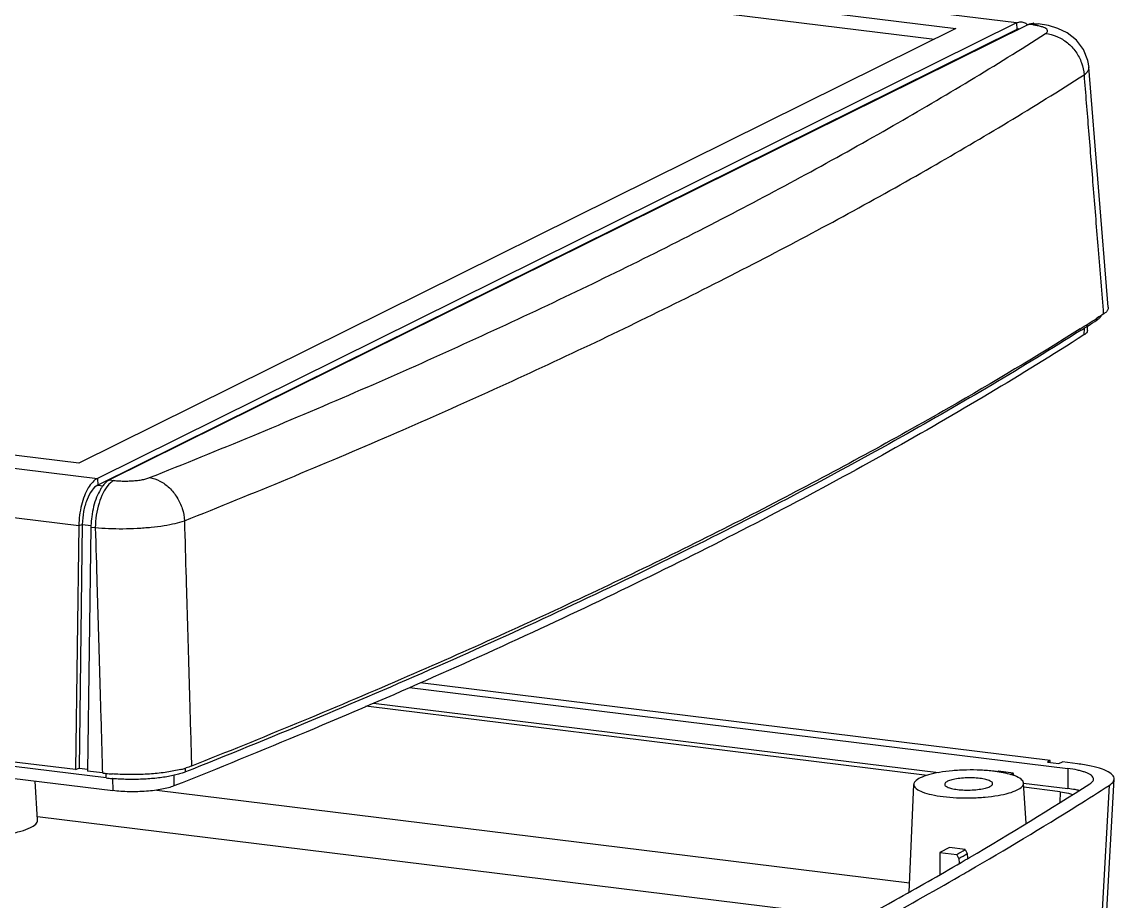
# Model space of a CAD drawing. Header units: millimetres. Extents: x -25 to 741, y -3272 to -3021.
# Drawn here: x 64 to 143.6, y -3144.7 to -3080.7 of the extents above; entities that cross this region are included whole.
import ezdxf

# ---------------------------------------------------------------- set-up
doc = ezdxf.new("R2010")
doc.units = ezdxf.units.MM

# ---------------------------------------------------------------- blocks, each defined once
blk = doc.blocks.new('*u3')
at = {"color": 7}
for p, q in [((71.325, 65.653), (-5.258, 75.07)), ((-3.904, 73.962), (66.925, 65.252)), ((-3.885, 72.989), (65.355, 64.474)), ((71.325, 65.653), (4.372, 32.478)), ((72.21, 65.544), (5.258, 32.369)), ((71.325, 65.653), (71.354, 65.166)), ((72.526, 65.505), (72.21, 65.544)), ((72.61, 65.62), (72.925, 65.581)), ((66.925, 65.252), (3.018, 33.586)), ((71.354, 65.166), (4.401, 31.991)), ((71.354, 65.166), (71.43, 65.157)), ((78.026, 44.943), (76.617, 62.417)), ((77.346, 44.234), (77.134, 44.098)), ((77.191, 44.003), (77.192, 44.151)), ((77.554, 44.366), (77.346, 44.234)), ((77.662, 44.436), (77.554, 44.366)), ((76.255, 43.424), (76.253, 42.928)), ((76.503, 43.257), (76.505, 43.578)), ((3.018, 33.586), (-67.811, 42.296)), ((-72.211, 41.895), (4.372, 32.478)), ((-73.572, 38.456), (3.011, 29.039)), ((4.372, 32.478), (4.401, 31.991)), ((4.401, 31.991), (4.79, 31.944)), ((5.258, 32.369), (5.573, 32.33)), ((3.011, 29.039), (2.769, 11.261)), ((3.011, 29.039), (3.267, 29.125)), ((3.267, 29.125), (3.025, 11.374)), ((3.267, 29.125), (3.911, 29.046)), ((3.896, 28.93), (3.654, 11.153)), ((3.896, 28.93), (4.212, 28.891)), ((73.794, 11.932), (27.889, 17.577)), ((27.108, 17.241), (75.075, 11.342)), ((24.476, 16.108), (65.657, 11.044)), ((64.821, 10.844), (23.929, 15.873)), ((2.769, 11.261), (-4.065, 12.102)), ((5.001, 10.655), (-4.287, 11.797)), ((2.769, 11.261), (3.032, 11.377)), ((3.031, 11.377), (3.672, 11.299)), ((4.733, 11.02), (3.654, 11.153)), ((10.779, 11.096), (10.78, 11.378)), ((11.309, 11.306), (10.779, 11.096)), ((70.031, 11.144), (69.944, 11.101)), ((71.101, 11.012), (70.031, 11.144)), ((73.794, 11.932), (73.584, 11.813)), ((73.584, 11.813), (74.423, 11.71)), ((73.792, 11.788), (73.794, 11.932)), ((74.423, 11.71), (74.679, 11.823)), ((75.779, 11.687), (74.679, 11.823)), ((75.075, 11.342), (75.079, 9.885)), ((-2.893, 10.761), (5.485, 9.731)), ((0.012, 7.612), (-0.173, 10.427)), ((5.001, 10.655), (4.995, 10.997)), ((5.467, 10.611), (5.485, 9.731)), ((9.944, 10.853), (9.941, 10.071)), ((70.88, 10.903), (71.101, 11.012)), ((71.167, 10.818), (71.101, 11.012)), ((77.906, 1), (78.451, 10.573)), ((8.695, 9.772), (63.545, 3.027)), ((63.516, 2.346), (63.852, 10.188)), ((72.042, 7.365), (71.85, 10.279)), ((71.851, 10.282), (75.079, 9.885)), ((74.527, 9.651), (71.87, 9.977)), ((74.527, 9.651), (74.482, 8.873)), ((78.086, 10.11), (77.568, 1.019)), ((-0.003, 7.836), (60.085, 0.447)), ((66.441, 5.578), (65.743, 5.232)), ((67.593, 5.436), (66.441, 5.578)), ((65.743, 5.232), (66.988, 5.079)), ((65.743, 5.232), (65.749, 3.637)), ((67.138, 4.785), (66.988, 5.079)), ((67.138, 4.785), (67.158, 4.451)), ((67.593, 5.436), (67.743, 5.142)), ((67.743, 5.142), (67.763, 4.801)), ((66.82, 3.288), (67.188, 3.5)), ((67.796, 3.851), (67.857, 3.886))]:
    blk.add_line(p, q, dxfattribs=at)
blk.add_lwpolyline([(76.618, 62.416), (76.537, 62.912), (76.223, 63.707), (75.698, 64.401), (75.036, 64.92), (74.353, 65.25), (73.656, 65.456), (72.925, 65.581)], dxfattribs=at)
for centre, radius, start, end in [((71.582, 64.961), 0.786, 53.41852, 57.46745), ((72.882, 64.785), 0.803, 108.97166, 116.35228), ((71.862, 60.108), 5.437, 82.30628, 82.98961), ((72.534, 65.042), 0.583, 82.54132, 87.37214), ((-60.651, 260.702), 256.714, 302.15778, 302.46114), ((-59.536, 257.75), 253.737, 302.43664, 302.60573), ((-60.751, 259.661), 256.001, 302.29919, 302.43669), ((7.161, 30.135), 2.999, 146.39626, 149.19584), ((10.207, 28.844), 6.311, 178.24363, 179.21787), ((8.599, 18.816), 7.766, 283.72009, 285.72005), ((8.985, 17.428), 6.325, 285.75499, 287.06686), ((68.185, -1.433), 12.666, 83.08183, 85.35258), ((6.519, 25.554), 14.644, 262.99344, 263.96455), ((6.641, 26.735), 15.831, 263.97632, 265.74964), ((6.622, 23.873), 13.318, 263.01225, 264.89126), ((68.46, 0.803), 10.412, 81.3681, 83.10315), ((68.788, 2.968), 8.223, 79.26378, 81.36407), ((69.022, 4.208), 6.961, 77.20233, 79.25169), ((69.705, 6.74), 4.337, 69.38173, 71.83907), ((-71.065, 241.622), 274.537, 300.41137, 302.5611), ((-60.307, 226.476), 256.84, 302.00073, 302.60402), ((-72.185, 245.665), 279.408, 300.08001, 301.98107), ((-79.516, 254.145), 288.959, 300.46461, 300.60386), ((-79.002, 253.243), 288.25, 300.46338, 300.60297), ((-80.393, 257.403), 292.868, 300.28501, 300.42241), ((-83.407, 264.817), 301.605, 299.95449, 300.08788)]:
    blk.add_arc(centre, radius, start, end, dxfattribs=at)
for points, start_tangent, end_tangent in [([(71.325, 65.653), (71.675, 65.733), (71.724, 65.729)], (0.896036, 0.443982), (0.991588, -0.129434)), ([(71.724, 65.729), (72.005, 65.624)], (0.991588, -0.129434), (0.843297, -0.537448)), ([(72.051, 65.592), (72.14, 65.516)], (0.803252, -0.595639), (0.717976, -0.696068)), ([(72.21, 65.544), (72.561, 65.624)], (0.896036, 0.443982), (0.998966, -0.045469)), ([(73.167, 65.376), (72.874, 65.45), (72.59, 65.497)], (-0.953937, 0.300008), (-0.990989, 0.133945)), ([(72.621, 65.545), (72.925, 65.581)], (0.945716, 0.324993), (0.993097, -0.117293)), ([(73.448, 64.873), (73.564, 64.977), (73.593, 65.084), (73.535, 65.189), (73.391, 65.288), (73.167, 65.376)], (0.843156, 0.537669), (-0.953937, 0.300008)), ([(8.17, 32.529), (23.148, 38.748), (37.188, 45.103), (50.265, 51.582), (62.358, 58.176), (73.448, 64.873)], (0.92905, 0.369953), (0.843248, 0.537525)), ([(71.504, 65.217), (71.354, 65.166)], (-0.979896, -0.199507), (-0.896036, -0.443982)), ([(73.448, 64.873), (74.28, 64.664), (75.04, 64.208), (75.657, 63.547), (76.074, 62.742), (76.255, 61.867)], (0.99573, -0.092317), (0.061192, -0.998126)), ([(76.255, 61.867), (76.543, 62.152), (76.617, 62.416)], (0.81383, 0.581104), (-0.058821, 0.998269)), ([(10.706, 29.388), (25.748, 35.633), (39.845, 42.014), (52.975, 48.52), (65.117, 55.141), (76.255, 61.867)], (0.92905, 0.369953), (0.843248, 0.537525)), ([(76.255, 61.867), (76.584, 57.785), (76.926, 53.56), (77.284, 49.127), (77.662, 44.436)], (0.08053, -0.996752), (0.080478, -0.996756)), ([(78.019, 44.942), (77.977, 44.736), (77.846, 44.569)], (0.038925, -0.999242), (-0.747545, -0.664211)), ([(77.427, 44.204), (77.364, 44.136), (77.191, 44.003)], (-0.623184, -0.782075), (-0.842397, -0.538857)), ([(77.492, 44.313), (77.473, 44.272), (77.427, 44.204)], (-0.374699, -0.927147), (-0.623184, -0.782075)), ([(77.846, 44.569), (77.662, 44.436)], (-0.747545, -0.664211), (-0.84242, -0.538821)), ([(75.985, 43.372), (66.4, 37.616), (54.103, 30.903), (40.794, 24.308), (26.493, 17.842), (11.223, 11.515)], (-0.846581, -0.532259), (-0.929373, -0.369141)), ([(76.041, 43.271), (62.956, 35.497), (47.116, 27.164), (29.71, 19.024), (11.309, 11.306)], (-0.845268, -0.534342), (-0.929025, -0.370018)), ([(76.503, 43.257), (76.502, 43.244), (76.434, 43.084), (76.253, 42.928)], (0.010705, -0.999943), (-0.842395, -0.538861)), ([(76.253, 42.928), (69.348, 38.662), (62.039, 34.436), (54.329, 30.253), (46.223, 26.115), (37.726, 22.026), (28.842, 17.987), (19.579, 14.001), (9.941, 10.071)], (-0.842403, -0.538848), (-0.929379, -0.369127)), ([(4.372, 32.478), (4.024, 32.212), (3.7, 31.779), (3.422, 31.205), (3.205, 30.528), (3.066, 29.79), (3.011, 29.039)], (-0.896036, -0.443982), (-0.013635, -0.999907)), ([(4.401, 31.991), (3.972, 31.606), (3.609, 30.931), (3.362, 30.063), (3.267, 29.125)], (-0.896036, -0.443982), (-0.013635, -0.999907)), ([(5.157, 31.991), (4.783, 31.417), (4.484, 30.661), (4.287, 29.793), (4.212, 28.891)], (-0.654818, -0.755787), (-0.013636, -0.999907)), ([(4.91, 32.103), (4.664, 31.794)], (-0.693697, -0.720267), (-0.554106, -0.832446)), ([(5.005, 32.195), (4.91, 32.103)], (-0.748715, -0.662892), (-0.693697, -0.720267)), ([(5.258, 32.369), (5.005, 32.195)], (-0.896036, -0.443982), (-0.748715, -0.662892)), ([(5.387, 32.212), (5.157, 31.991)], (-0.789208, -0.614126), (-0.654818, -0.755787)), ([(5.573, 32.33), (5.387, 32.212)], (-0.896035, -0.443982), (-0.789208, -0.614126)), ([(5.573, 32.33), (5.961, 32.295), (6.375, 32.281), (6.795, 32.29), (7.202, 32.321), (7.577, 32.373), (7.905, 32.444), (8.17, 32.529)], (0.992529, -0.122011), (0.929104, 0.369819)), ([(8.17, 32.529), (8.922, 32.279), (9.607, 31.786), (10.164, 31.096), (10.542, 30.271), (10.706, 29.388)], (0.987972, -0.154633), (0.056191, -0.99842)), ([(4.586, 31.67), (4.307, 31.097), (4.091, 30.419), (3.951, 29.681), (3.899, 29.037)], (-0.512781, -0.858519), (-0.030635, -0.999531)), ([(4.212, 28.891), (5.186, 28.828), (6.22, 28.813), (7.267, 28.844), (8.282, 28.922), (9.22, 29.042), (10.04, 29.2), (10.706, 29.388)], (0.995836, -0.091163), (0.944808, 0.327626)), ([(4.212, 28.891), (4.334, 24.705), (4.46, 20.373), (4.593, 15.83), (4.733, 11.02)], (0.029171, -0.999574), (0.029119, -0.999576)), ([(10.706, 29.388), (10.827, 25.202), (10.953, 20.87), (11.084, 16.325), (11.223, 11.515)], (0.028984, -0.99958), (0.028933, -0.999581)), ([(10.44, 11.272), (9.436, 11.078), (8.302, 10.952), (7.094, 10.899), (5.865, 10.923), (5.467, 10.948)], (-0.971263, -0.238007), (-0.997229, 0.07439)), ([(11.223, 11.515), (10.842, 11.382)], (-0.929373, -0.369141), (-0.95589, -0.293726)), ([(69.211, 11.191), (68.73, 11.222), (67.69, 11.235), (66.662, 11.178), (65.714, 11.057), (64.912, 10.878), (64.31, 10.655)], (-0.996686, 0.081342), (-0.896036, -0.443982)), ([(76.946, 10.573), (76.926, 10.668), (76.855, 10.775), (76.733, 10.878), (76.561, 10.976), (76.342, 11.067), (76.079, 11.151), (75.778, 11.225), (75.075, 11.342)], (0.001191, 0.999999), (-0.992523, 0.122054)), ([(78.442, 10.573), (78.423, 10.726), (78.146, 11.025), (77.59, 11.295), (76.775, 11.523), (75.779, 11.687)], (0.060268, 0.998182), (-0.992523, 0.122054)), ([(10.779, 11.096), (10.452, 10.981), (10.076, 10.878), (9.653, 10.786), (9.191, 10.707), (8.178, 10.594), (7.097, 10.547), (6.553, 10.549), (6.017, 10.568), (5.499, 10.603), (5.436, 10.609)], (-0.929382, -0.36912), (-0.995992, 0.089443)), ([(64.31, 10.655), (63.949, 10.401), (63.854, 10.187)], (-0.896036, -0.443982), (-0.095175, -0.995461)), ([(66.302, 10.41), (66.126, 10.276), (66.109, 10.199)], (-0.896036, -0.443982), (-0.010963, -0.99994)), ([(69.594, 10.239), (69.583, 10.302), (69.42, 10.433), (69.103, 10.543), (68.664, 10.622), (68.146, 10.661), (67.598, 10.657), (67.076, 10.61), (66.629, 10.525), (66.302, 10.41)], (0.010963, 0.99994), (-0.896036, -0.443982)), ([(71.056, 10.861), (70.563, 10.996)], (-0.950047, 0.312108), (-0.97507, 0.221899)), ([(71.849, 10.279), (71.848, 10.302), (71.67, 10.562), (71.232, 10.799)], (-0.013356, 0.999911), (-0.935787, 0.352566)), ([(76.69, 10.237), (76.828, 10.343), (76.912, 10.45), (76.945, 10.559), (76.946, 10.573)], (0.842403, 0.538848), (0.001191, 0.999999)), ([(78.086, 10.11), (78.401, 10.411), (78.442, 10.573)], (0.842397, 0.538857), (0.060268, 0.998182)), ([(9.941, 10.071), (9.548, 9.942), (9.07, 9.832), (8.527, 9.745), (7.935, 9.685), (7.314, 9.653), (6.684, 9.65), (6.066, 9.676), (5.485, 9.731)], (-0.929379, -0.369127), (-0.992523, 0.122054)), ([(63.854, 10.187), (63.855, 10.136), (64.032, 9.876), (64.47, 9.639), (65.139, 9.442), (65.992, 9.298), (66.972, 9.217), (68.012, 9.204), (69.041, 9.26), (69.988, 9.381), (70.791, 9.56), (71.393, 9.784)], (-0.095175, -0.995461), (0.896036, 0.443982)), ([(66.109, 10.199), (66.12, 10.136), (66.282, 10.005), (66.599, 9.895), (67.038, 9.816), (67.556, 9.777), (68.104, 9.781), (68.626, 9.828), (69.073, 9.913), (69.4, 10.029)], (-0.010963, -0.99994), (0.896036, 0.443982)), ([(69.4, 10.029), (69.576, 10.162), (69.594, 10.239)], (0.896036, 0.443982), (0.010963, 0.99994)), ([(71.393, 9.784), (71.753, 10.037), (71.849, 10.279)], (0.896036, 0.443982), (-0.013356, 0.999911)), ([(74.527, 9.651), (75.119, 9.547), (75.419, 9.457)], (0.992523, -0.122054), (0.942183, -0.335099)), ([(75.887, 9.745), (75.614, 9.803), (75.079, 9.885)], (-0.972865, 0.231373), (-0.992523, 0.122054)), ([(-0.518, 7.039), (-0.13, 7.301), (0.012, 7.575), (0.011, 7.611)], (0.896036, 0.443982), (-0.089039, 0.996028)), ([(-4.03, 6.38), (-3.21, 6.435), (-2.125, 6.576), (-1.207, 6.782), (-0.518, 7.039)], (0.999074, 0.043017), (0.896036, 0.443982)), ([(46.199, -6.804), (46.657, -6.578), (54.764, -2.44), (62.475, 1.744), (67.301, 4.503)], (0.896605, 0.442832), (0.863527, 0.504303)), ([(46.113, -7.664), (54.52, -3.427), (66.82, 3.288)], (0.898337, 0.439308), (0.867117, 0.498104))]:
    blk.add_spline(points, degree=3, dxfattribs=dict(at, start_tangent=start_tangent, end_tangent=end_tangent))
blk = doc.blocks.new('u5')
blk.add_blockref('*u3', (-89.832, 125.636))

msp = doc.modelspace()

# ---------------------------------------------------------------- block references
msp.add_blockref('u5', (154.947, -3272.04))

doc.saveas('drawing.dxf')
